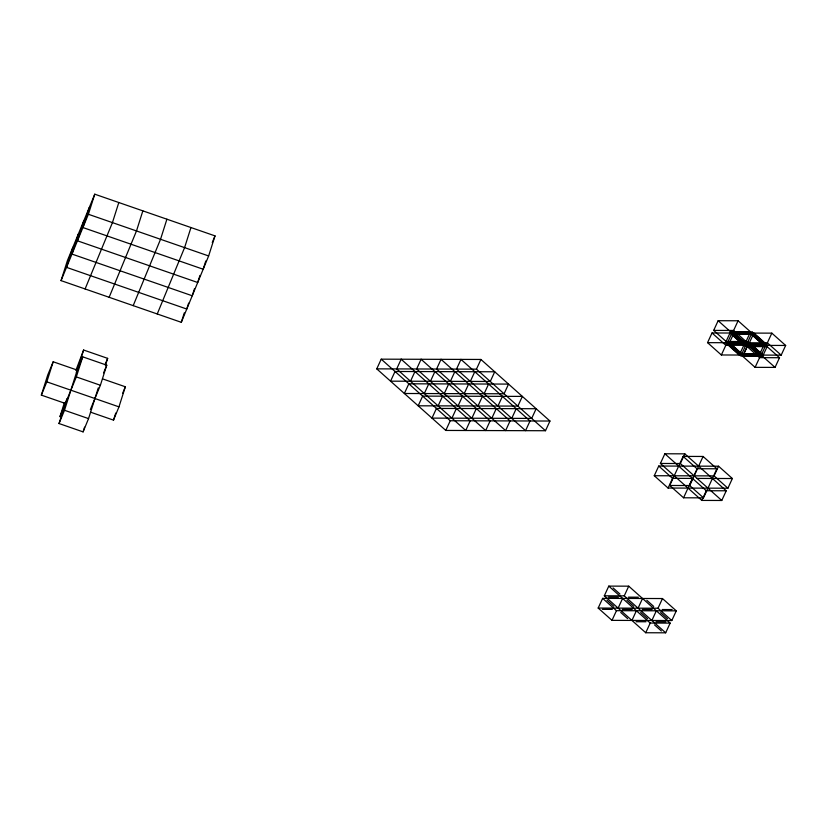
<?xml version="1.0" encoding="UTF-8"?>
<svg xmlns="http://www.w3.org/2000/svg" width="827" height="827" viewBox="0 0 827 827"><rect width="100%" height="100%" fill="white"/><g stroke="black" fill="none" stroke-linecap="round" stroke-linejoin="round"><path stroke-width="1.24" d="M61.043 280.622L67.421 260.546L94.764 194.19L215.01 235.881L208.642 255.956L181.299 322.313L61.043 280.622L88.386 214.276L94.764 194.19M72.89 247.273L66.511 267.359L186.768 309.04L188.639 303.137M78.358 234L71.98 254.085L192.236 295.766L194.479 288.685M83.827 220.737L77.449 240.812L197.705 282.503L199.948 275.412M89.295 207.463L82.917 227.549L203.173 269.23L205.789 260.96M65.395 403.462L41.35 395.12L47.718 375.034L53.186 361.771L77.242 370.103M41.35 395.12L46.819 381.847L53.186 361.771M118.809 202.532L112.441 222.608L85.098 288.964M64.434 402.553L59.937 416.725L76.332 376.916L82.71 356.84L106.755 365.172L100.387 385.258L90.36 409.582M98.289 387.894L88.551 418.607L83.082 431.88L59.027 423.538L66.894 398.728M75.888 370.382L83.61 350.028L107.655 358.36L105.411 365.451M59.027 423.538L64.496 410.275L83.61 350.028M142.854 210.864L136.486 230.95L109.143 297.296M83.082 431.88L84.581 427.156M166.909 219.207L160.541 239.282L133.199 305.639M90.65 412.208L113.495 420.126L115.749 413.045M113.495 420.126L118.964 406.863L125.342 386.778L102.496 378.859M190.954 227.539L184.586 247.624L157.244 313.971M181.299 322.313L184.297 312.854M76.332 372.315L82.71 356.84M105.38 363.89L107.655 358.36M103.571 372.915L106.755 365.172M122.603 393.414L125.342 386.778M212.27 242.507L215.01 235.881M376.75 368.863L381.216 359.166L480.921 359.456L549.965 421.036L545.5 430.733L445.794 430.443L376.75 368.863L476.455 369.152L545.5 430.733M410.502 381.237L414.968 371.54M424.303 393.549L428.768 383.862M430.443 381.288L434.909 371.602M438.114 405.871L442.579 396.174M444.254 393.611L448.72 383.914M450.384 381.35L454.85 371.654M445.794 430.443L450.25 420.747L549.965 421.036M451.924 418.183L456.39 408.497M458.055 405.923L462.52 396.236M464.195 393.662L468.661 383.976M470.325 381.402L474.791 371.716M476.455 369.152L480.921 359.456M471.866 418.245L476.331 408.548M477.996 405.985L482.461 396.288M484.136 393.724L488.602 384.028M491.807 418.297L496.272 408.61M497.947 406.036L502.413 396.35M511.748 418.359L516.213 408.662M707.55 342.657L712.016 332.971L771.839 333.147L785.65 345.459L781.184 355.145L721.361 354.979L707.55 342.657L767.373 342.833L781.184 355.145M713.68 330.407L718.146 320.711L738.087 320.773L779.52 357.719L775.054 367.405L755.103 367.353L713.68 330.407L733.621 330.459L775.054 367.405M654.271 475.732L658.737 466.035L718.56 466.211L732.371 478.523L727.905 488.219L668.082 488.044L654.271 475.732L714.094 475.897L727.905 488.219M660.401 463.471L664.867 453.775L684.808 453.837L726.24 490.783L721.775 500.48L701.823 500.418L660.401 463.471L680.342 463.523L721.775 500.48M598.179 608.062L602.645 598.366L662.479 598.541L676.279 610.853L671.813 620.55L611.99 620.374L598.179 608.062L658.013 608.227L671.813 620.55M604.32 595.802L608.786 586.116L628.727 586.167L670.149 623.113L665.683 632.81L645.742 632.748L604.32 595.802L624.261 595.853L665.683 632.81M721.361 354.979L725.827 345.283L785.65 345.459M727.491 342.719L731.957 333.033M733.621 330.459L738.087 320.773M668.082 488.044L672.547 478.357L692.488 478.409L683.557 497.792L669.746 485.48L683.143 456.401L703.084 456.463L716.895 468.775L703.498 497.854L683.557 497.792M680.342 463.523L684.808 453.837M611.99 620.374L616.456 610.688L676.279 610.853M618.12 608.114L622.586 598.428M624.261 595.853L628.727 586.167M741.302 355.031L745.768 345.345M747.432 342.781L751.898 333.085M689.966 484.395L692.199 479.546M694.432 474.708L696.665 469.86M669.746 485.48L689.687 485.532L703.084 456.463M631.931 620.436L636.397 610.739M638.072 608.176L642.527 598.479M755.103 367.353L759.568 357.657L779.52 357.719M761.243 355.093L765.709 345.407M767.373 342.833L771.839 333.147M701.823 500.418L706.289 490.731L726.24 490.783M714.094 475.897L718.56 466.211M645.742 632.748L650.208 623.062L670.149 623.113M651.872 620.488L656.338 610.802M658.013 608.227L662.479 598.541M733.342 334.263L753.283 334.315M726.106 341.489L746.057 341.541M731.647 344.022L741.612 344.042M767.084 346.637L747.143 346.575L742.677 356.272L762.618 356.323L767.704 345.407L753.893 333.095L748.817 344.011L728.876 343.949L733.952 333.033L747.763 345.355L743.297 355.041L729.486 342.729M739.917 353.801L759.858 353.863M716.895 468.775L696.954 468.723L683.143 456.401M697.047 478.419L732.371 478.523M608.465 597.104L618.441 597.125M628.406 597.156L638.382 597.187M602.335 609.354L612.3 609.385M622.276 609.416L632.252 609.447M642.217 609.468L652.193 609.499M662.158 609.53L672.134 609.561M636.087 621.728L646.052 621.759M656.028 621.79L665.993 621.821M88.386 214.276L208.642 255.956M76.332 376.916L100.387 385.258M46.819 381.847L118.964 406.863M64.496 410.275L88.551 418.607M749.903 333.085L763.714 345.397M749.427 342.781L763.238 355.093M736.247 334.821L743.153 340.982M750.048 347.144L756.953 353.294M718.146 320.711L759.568 357.657M729.962 333.023L743.773 345.335M712.016 332.971L725.827 345.283M664.867 453.775L706.289 490.731M689.687 485.532L703.498 497.854M658.737 466.035L672.547 478.357M381.216 359.166L450.25 420.747M646.817 600.278L653.723 606.439M660.628 612.59L667.534 618.751M613.065 587.904L619.971 594.065M626.876 600.226L633.782 606.377M640.687 612.538L647.593 618.699M654.488 624.85L661.393 631.011M608.786 586.116L650.208 623.062M606.935 600.164L613.841 606.325M620.746 612.476L627.641 618.637M602.645 598.366L616.456 610.688M395.027 371.488L390.561 381.175L490.266 381.464L494.732 371.778L395.027 371.488M401.157 359.228L396.691 368.914L465.735 430.495L470.201 420.809L401.157 359.228M408.827 383.8L404.362 393.497L504.077 393.776L508.543 384.09L408.827 383.8M421.098 359.29L416.632 368.976L485.676 430.557L490.142 420.871L421.098 359.29M422.638 396.123L418.173 405.809L517.888 406.098L522.354 396.402L422.638 396.123M441.039 359.342L436.573 369.028L505.617 430.609L510.083 420.922L441.039 359.342M436.449 408.435L431.983 418.121L531.689 418.41L536.154 408.724L436.449 408.435M460.98 359.404L456.514 369.09L525.558 430.671L530.024 420.984L460.98 359.404M730.572 331.792L725.496 342.709L739.307 355.031L744.383 344.115L764.324 344.166L759.248 355.083L745.437 342.771L750.523 331.854L730.572 331.792M752.343 332.113L732.402 332.061L746.212 344.373L766.153 344.435L752.343 332.113M751.454 334.056L731.513 333.994L745.323 346.317L765.264 346.368L751.454 334.056M747.877 341.809L727.936 341.747L741.747 354.07L761.688 354.121L747.877 341.809M746.988 343.743L727.047 343.691L740.858 356.003L760.799 356.065L746.988 343.743"/></g></svg>
